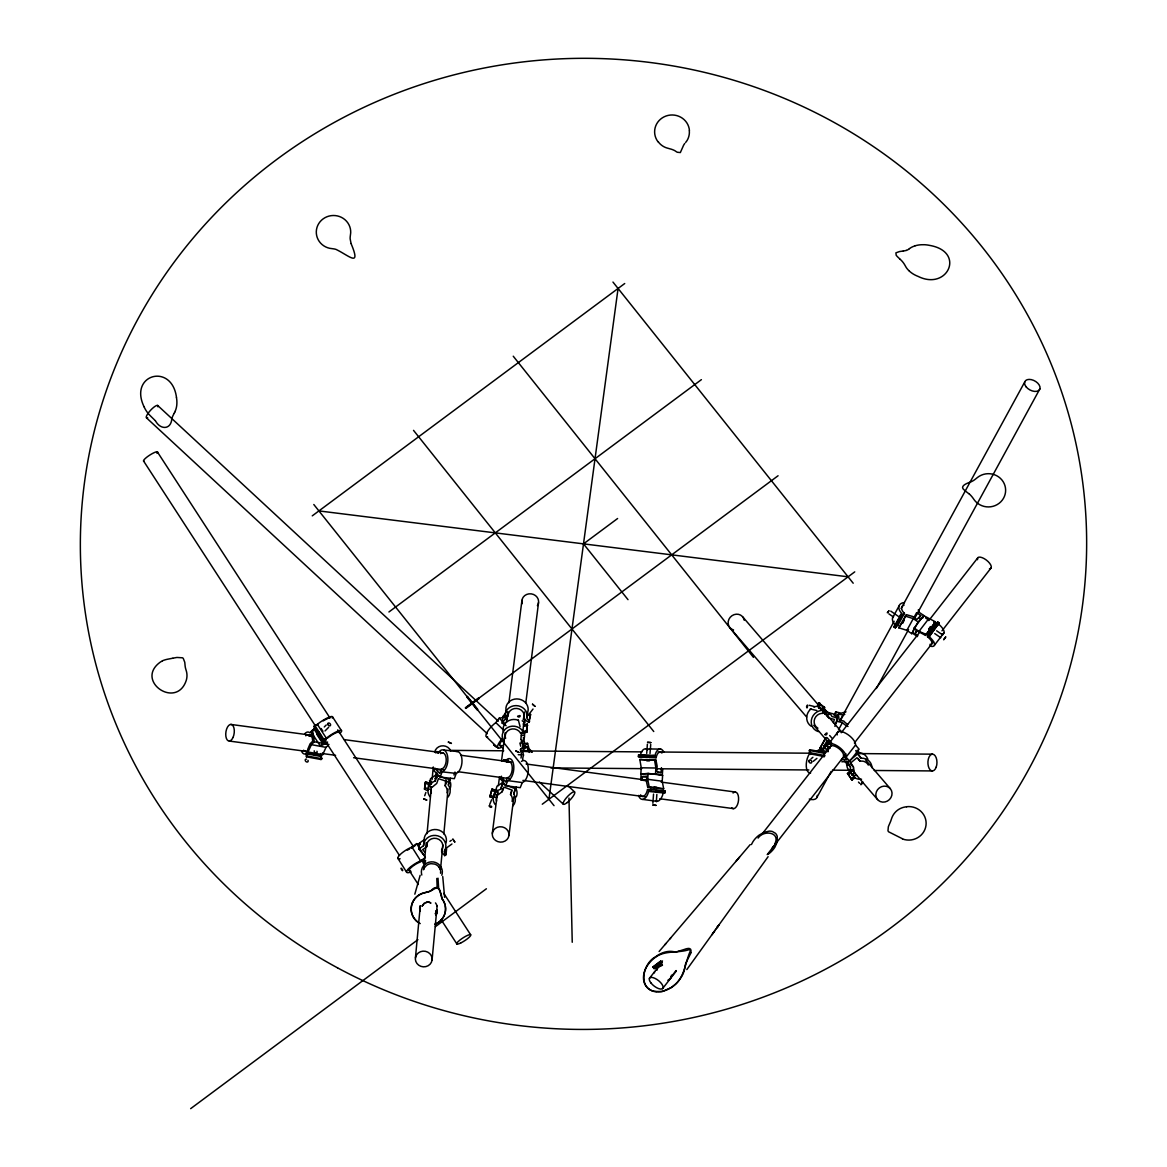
<?xml version="1.0" encoding="UTF-8"?>
<svg xmlns="http://www.w3.org/2000/svg" width="1167" height="1167" viewBox="0 0 1167 1167"><rect width="100%" height="100%" fill="white"/><g stroke="black" fill="none" stroke-linecap="round" stroke-linejoin="round"><path stroke-width="1.5" d="M643.659 774.436L640.814 773.706L641.252 767.798L639.822 759.513L655.971 760.111L657.152 766.165L656.758 771.547L661.076 772.656L661.456 767.653M663.687 788.79L649.202 786.85L647.7 779.293L648.137 773.385L662.637 775.326L662.2 781.234L663.687 788.79L656.35 788.177M654.483 759.732L655.912 768.017L655.475 773.925L662.637 775.326M440.572 873.237L440.615 871.516M647.408 757.558L638.393 756.668L638.524 755.005L654.964 755.691L638.524 755.005M642.113 779.935L642.361 776.609L646.824 776.157L646.43 781.525L647.656 787.01L654.906 787.973M646.708 753.371L647.379 744.181M650.019 753.561L650.719 744.444M648.706 790.963L650.559 790.774L650.69 789.111L665.175 791.066L665.059 792.729L663.206 792.904L648.633 791.43A11.159 5.572 -82.4 0 1 643.615 799.191A11.159 5.572 -82.4 0 1 638.539 795.427M661.922 753.021A8.111 4.026 -89.1 0 0 656.379 756.61L656.19 757.689L653.053 756.887L653.17 755.224M652.878 803.246L653.549 794.1M656.321 801.714L656.861 794.391M662.258 775.661L662.696 769.753M852.085 775.107L847.359 767.842L846.615 764.677L846.892 761.54L850.48 767.04L850.203 770.191L852.085 775.107L854.419 773.167L853.471 767.127L849.897 761.613M423.825 855.061L418.88 849.08L419.42 843.172L424.117 839.788A11.159 10.445 5.3 0 1 436.823 829.62A11.159 10.445 5.3 0 1 446.013 842.91M430.025 796.769A11.159 10.445 5.3 0 1 427.91 790.759L424.511 789.198L425.065 783.29L425.59 781.802L428.77 782.838M424.511 789.198L425.59 781.802M427.983 790.322L428.537 784.414L425.065 783.29M418.88 849.08L423.563 845.681L424.117 839.788M446.917 792.787A8.111 7.6 5.3 0 0 445.181 785.829L446.786 781.379L438.427 778.666L436.706 783.465L431.819 787.492L428.945 786.558L430.492 778.754L435.831 774.976L436.779 772.335M415.437 957.903L420.31 905.665M423.679 869.634L426.203 842.618M427.049 833.617L431.396 786.733M432.096 779.585L433.263 766.967M424.876 852.275L422.702 849.649L426.684 846.775L426.962 843.829M428.945 786.558L432.359 782.328L435.291 780.883L435.831 774.976M435.291 780.883L437.304 774.159M445.181 785.829L445.736 779.935A8.111 7.6 5.3 0 1 447.092 781.992M432.067 960.076A8.388 7.848 5.3 0 0 420.514 951.703A8.388 7.848 5.3 0 0 418.676 965.182A8.388 7.848 5.3 0 0 432.067 960.076L437.114 906.03M440.47 870.013L442.833 844.791M443.839 833.982L448.04 788.95M447.895 797.251A11.159 10.445 5.3 0 0 448.405 785.143L448.814 780.708M448.405 785.143L450.447 778.243M444.715 855.644L445.269 849.736L446.596 848.788L446.042 854.682L444.715 855.644L441.52 851.764M506.128 725.699L502.16 723.102L503.006 716.407L505.53 713.081M502.16 723.102L505.53 718.668L505.953 715.313M492.314 833.34L497.259 794.508L496.223 798.607A8.111 7.469 14.6 0 0 496.588 800.985M498.367 785.683L499.491 776.857M501.518 760.972L505.107 732.745M506.449 722.154L507.805 711.564M508.914 702.738L521.941 600.363M520.788 739.484L521.722 732.322M528.797 722.388L530.591 714.437L528.797 722.388L523.516 718.945L523.939 715.59M508.943 835.543A8.388 7.688 7.2 0 0 497.346 827.301A8.388 7.688 7.2 0 0 495.596 840.488A8.388 7.688 7.2 0 0 508.943 835.543L513.874 796.711M523.75 719.062L524.654 712.001M525.777 703.176L538.556 602.566M521.153 742.927L521.576 739.572M523.764 724.751L527.324 724.036L526.477 730.732L522.918 731.446L523.575 724.357M523.181 723.963L524.698 722.446L525.121 719.091M521.182 748.703L523.502 748.237L522.116 742.898L524.479 737.15L524.669 731.724M526.959 717.428L527.776 712.089A11.159 10.226 7.2 0 0 516.85 698.916A11.159 10.226 7.2 0 0 506.376 711.972M523.502 748.237L524.362 741.541L523.312 737.529M505.603 738.448A8.111 7.44 7.2 0 1 520.19 732.526L520.628 733.489L526.871 732.234L527.324 724.036M548.928 799.264L618.072 288.468M641.544 757.471L641.719 756.391M663.206 792.904L663.133 793.37A11.159 5.572 -82.4 0 1 655.606 801.029M826.732 740.68L826.922 745.173L822.356 750.527M656.933 970.288L657.196 968.537M493.568 796.507L493.203 798.476A11.159 10.27 14.6 0 0 495.129 804.515M494.866 792.072L495.231 790.117L493.276 798.053L489.863 796.769L492.095 788.936L496.982 790.774M654.381 972.884L654.629 971.746M489.863 796.769L492.095 788.936M512.08 801.379A8.111 7.469 14.6 0 0 510.533 794.508L512.255 790.205L504.013 787.098L502.16 791.737L497.186 795.456L494.341 794.391L497.054 786.164L502.481 782.721L503.502 780.169M497.186 795.456L498.017 792.262M494.341 794.391L497.871 790.409L500.818 789.125L502.481 782.721M500.818 789.125L503.269 782.459M502.16 791.737L502.992 788.542M510.533 794.508L511.365 791.314M512.911 805.901A11.159 10.27 14.6 0 0 513.757 793.998L515.012 789.198M513.757 793.998L516.252 787.127M414.825 894.185L420.149 875.308M311.385 744.663L308.059 752L322.675 754.684L326.001 747.361L328.904 744.444L314.288 741.76L311.385 744.663L326.001 747.361M931.237 627.919L935.394 621.807L923.666 615.607L914.126 628.021L912.579 633.258L917.452 636.598M917.831 635.592L915.074 633.696L916.066 630.37L925.504 635.373L930.274 629.159M923.024 617.781L923.666 615.607M925.504 635.373L935.394 621.807M929.909 644.374A8.111 3.02 37.5 0 0 928.392 637.474L927.502 636.788L928.217 634.367L937.757 621.938L939.129 622.872L929.18 636.686L939.129 622.872M933.235 629.319L937.757 621.938M818.578 702.855L817.527 706.312L822.035 710.44L823.071 706.983L818.578 702.855L824.617 707.348L822.793 713.402L821.714 713.343A8.111 7.571 -47.5 0 0 817.907 728.179M818.636 708.15L820.109 703.22M833.384 722.723L834.39 719.397L829.387 718.201L825.069 713.868L825.944 710.995L823.683 708.938M834.916 726.399L837.483 717.895L832.975 713.766L827.491 712.439L823.421 707.64M690.995 952.564L690.747 949.427A3.034 2.932 -1.3 0 0 688.822 948.421L688.559 948.435A12.356 11.933 -1.3 0 0 684.693 949.325L679.354 951.017M435.904 753.065L436.429 751.577L439.959 751.971M424.7 795.748L425.867 792.481M434.985 768.163L434.036 770.803L440.207 777.12L454.328 778.666L456.224 773.4A11.159 6.01 -83.7 0 0 462.015 760.621A11.159 6.01 -83.7 0 0 455.889 751.49M440.207 777.12L442.089 771.854A11.159 6.01 -83.7 0 0 447.545 755.851A11.159 6.01 -83.7 0 0 438.238 752.875M453.934 775.019L454.999 772.043M508.579 760.344L503.75 759.688L503.181 761.132L508.01 761.774M489.702 804.501L491.584 799.774M521.43 761.395A11.159 5.572 -82.4 0 1 528.315 768.63A11.159 5.572 -82.4 0 1 522.276 782.561L520.234 787.667L505.734 785.727L500.453 778.739L501.474 776.201M505.734 785.727L507.776 780.621A11.159 5.572 -82.4 0 0 513.684 765.114A11.159 5.572 -82.4 0 0 505.34 761.19L508.272 761.963M774.582 844.31C781.248 832.261 763.743 829.445 758.112 838.081M751.417 844.558L752.978 841.64A25.937 25.032 -1.3 0 1 759.09 835.149L763.889 832.348L769.272 831.137A9.686 9.336 -1.3 0 1 772.437 831.531L775.384 833.267A6.769 6.535 -1.3 0 1 776.449 834.595L776.697 835.032A8.286 7.994 -1.3 0 1 777.266 836.506L777.164 842.034L774.976 847.052A25.732 24.843 -1.3 0 1 768.105 854.288M889.006 610.677L887.314 612.777L888.714 611.172M435.845 915.132L436.56 913.717A4.201 4.055 -1.3 0 0 436.152 910.581M435.86 915.351L436.56 913.936A4.201 4.055 -1.3 0 0 436.152 910.8M174.598 412.505L174.16 413.351M523.516 718.945L523.983 718.011A8.111 7.44 7.2 0 0 516.806 708.442A8.111 7.44 7.2 0 0 508.126 716.567M174.058 413.526L173.402 414.796A33.843 32.661 -1.3 0 0 171.826 418.413C171.301 429.806 160.433 430.171 155.459 420.82M422.133 905.957L424.219 903.229M422.133 906.176L424.234 903.448L427.443 901.96M834.113 714.802L835.718 711.841L841.203 713.168L846.017 711.812M836.783 716.888L838.387 713.956L843.376 715.152L844.82 714.306M822.487 750.366L819.861 748.383L825.463 738.113M819.861 748.383L826.294 737.427M892.551 617.868L898.955 606.14M835.835 723.35L836.943 721.308L835.718 711.841M821.218 751.329L826.819 741.06M826.28 745.64L828.891 740.855M840.196 720.127L894.155 621.267M901.114 608.503L1024.67 382.09M840.167 721.016L843.376 715.152M904.104 605.06A8.111 4.96 28.6 0 0 903.623 612.558L904.454 613.258L898.05 625.001L895.264 627.875L893.893 626.942L901.537 613.258A11.159 6.812 28.6 0 1 904.44 602.58M838.431 729.958L842.443 722.621A11.159 6.812 28.6 0 0 848.015 726.487M896.314 623.762L901.887 613.565M895.264 627.875L901.668 616.147L904.454 613.258M912.769 632.616L911.733 633.696L906.861 630.34L898.692 627.773L906.409 614.688L912.477 616.409L916.912 619.458L920.734 615.505L916.62 612.675L914.213 617.066M900.807 624.958L902.412 622.011M903.214 620.552L906.409 614.688M906.861 630.34L913.265 618.612L918.137 621.953L924.133 615.738L919.275 612.398A11.159 6.812 28.6 0 0 918.225 609.947M817.177 796.944L831.108 771.431M876.359 688.515L908.553 629.524M914.636 618.364L1039.943 388.757M919.129 618.437L920.734 615.505M911.733 633.696L918.137 621.953M655.912 968.508L659.209 963.898A25.718 24.813 -1.3 0 1 661.645 961.593L662.491 960.937M657.211 968.756L659.282 965.926L662.418 965.007M773.809 845.769L771.927 848.511M676.043 970.565L673.315 974.182A25.499 24.609 -1.3 0 1 671.681 975.787M717.997 926.277L717.151 927.444L718.887 925.037L716.261 928.684M715.327 929.982L686.823 969.587M711.797 934.884L768.105 856.68M712.687 933.644L713.533 932.462M861.188 783.465L860.94 784.764L863.288 782.488M424.161 863.361L425.313 861.829M487.704 736.931A11.159 3.311 -46 0 1 487.15 732.147A11.159 3.311 -46 0 1 495.815 722.621L499.199 718.186L504.407 717.326L503.006 716.407M528.753 714.598L533.013 709.025M915.074 633.696L917.204 630.939M914.126 628.021L918.998 631.376L928.538 618.948M927.502 636.788L932.273 630.574M934.504 645.161L944.045 632.733M828.526 743.992L837.964 731.913M827.826 750.746L826.819 749.579L828.92 746.895M649.406 978.369L662.025 962.206M761.803 834.42L831.663 744.969M841.217 732.745L920.355 631.391M928.801 620.581L978.004 557.563M662.564 988.624L676.291 971.046M767.2 854.623L845.929 753.824M854.375 743L933.512 641.66M941.973 630.836L991.177 567.818M843.566 757.164L841.465 759.848L846.483 759.527L843.435 756.012A8.111 3.399 38 0 0 837.031 747.288A8.111 3.399 38 0 0 830.248 748.149M855.528 745.057L859.116 749.214L849.693 761.292L846.09 757.135L855.528 745.057A11.159 4.668 38 0 0 845.856 733.328A11.159 4.668 38 0 0 837.206 734.933M685.685 142.389L686.852 140.842A16.309 15.74 -1.3 0 0 688.793 136.451L688.968 135.78A17.024 16.426 -1.3 0 0 689.318 130.908M669.814 938.954L670.821 937.772M739.513 857.147L659.107 951.513M823.96 756.814L824.996 755.589L810.379 752.773L809.344 753.984A11.159 5.252 -79.1 0 0 806.28 766.5A11.159 5.252 -79.1 0 0 810.642 772.948M750.148 844.645L735.837 861.465M664.942 944.657L665.978 943.461M903.025 622.595L902.485 623.149L904.221 620.421M315.105 726.487L313.719 728.602L323.113 743L320.225 745.917L311.21 732.045L314.113 729.127M893.893 626.942L895.133 625.001A11.159 6.812 28.6 0 1 893.586 616.059M898.692 627.773L900.005 626.416M339.028 732.599A8.111 1.605 -33 0 0 335.425 733.051A8.111 1.605 -33 0 0 328.131 737.661L323.011 740.126L314.011 726.239L317.643 724.109A11.159 2.203 -33 0 1 328.583 717.369A11.159 2.203 -33 0 1 332.23 717.982M305.681 735.779A8.111 3.851 -79.6 0 1 309.255 736.071L311.706 733.605L312.727 741.162L310.086 743.817L307.709 749.389L308.059 752M324.28 726.953L326.249 724.984M325.024 730.95L328.613 727.333M320.56 753.576L321.859 758.71L321.042 759.527L306.425 756.829L307.242 756.012L305.944 750.892A8.111 3.851 -79.6 0 1 303.58 750.206M323.011 740.126L326.643 737.982A11.159 2.203 -33 0 1 338.678 730.834A11.159 2.203 -33 0 1 340.078 733.284M316.753 734.247L323.055 743.962L326.206 739.484L323.215 741.381L323.113 743M658.013 967.312L662.418 965.226M532.298 752.029L529.001 748.689L527.601 743.35L520.278 749.462L521.678 754.801A11.159 6.448 -87.9 0 0 521.022 758.083M529.716 752.409L528.33 751.592L527.061 746.734L522.393 750.614L523.575 755.137A8.111 4.683 -87.9 0 0 522.685 760.038M850.48 767.04L846.877 762.882L857.512 754.057L856.52 752.54M852.173 773.619L854.857 777.747L852.041 780.081L847.446 773.415L850.028 771.27M852.041 780.081L848.453 774.582L851.268 772.248M851.035 778.914L855.951 774.83L856.782 775.471M809.344 750.439L810.175 749.754L824.792 752.569L823.96 753.255L809.344 750.439L809.562 753.722L824.179 756.552L823.96 753.255M816.71 751.431L818.68 749.827L828.234 751.665M811.08 758.798L812.903 757.295M813.253 761.336L816.915 758.36M655.431 956.911C642.857 963.14 637.051 989.295 656.029 991.702M909.443 248.659L909.005 248.979A8.884 8.577 -1.3 0 1 906.351 250.424M312.26 515.858L624.724 283.523M388.932 611.975L701.396 379.64M617.606 518.513L583.5 543.866L628.006 599.663M465.604 708.092L778.068 475.757M542.276 804.209L854.74 571.874M190.659 1108.65L417.917 939.683M435.393 926.686L486.391 888.773M652.951 966.932L660.741 961.141L661.908 962.615L654.133 968.625L652.951 966.932L654.133 968.625M652.951 967.151L660.741 961.141M654.133 968.406L661.908 962.615M400.121 858.766A11.159 2.742 -32.2 0 1 399.931 854.769A11.159 2.742 -32.2 0 1 411.936 847.023L416.619 843.639L420.47 844.427L419.42 843.172M411.484 848.219L415.467 845.346M411.149 871.924A11.159 2.742 -32.2 0 1 407.808 869.517A11.159 2.742 -32.2 0 1 420.66 860.867L425.357 857.482L416.619 843.639M424.19 859.189L420.222 862.063A8.111 1.998 -32.2 0 0 411.09 867.592A8.111 1.998 -32.2 0 0 410.638 870.918M449.937 841.334L451.396 840.284M422.877 862.88L425.722 860.838M446.086 848.249L451.95 844.004M851.21 771.241L849.576 771.766L851.502 769.564M861.64 783.013L863.055 782.357M655.431 957.246C665.38 949.967 678.29 953.424 689.259 949.588L690.485 950.667C685.233 961.827 684.927 977.056 674.103 985.313C669.202 989.456 662.798 992.373 656.262 991.731M320.385 756.537L321.479 755.837L306.848 753.138L305.769 753.853A11.159 5.281 -79.6 0 1 301.553 751.11M667.86 980.295L669.333 979.288A5.076 4.887 -1.3 0 0 671.215 976.648M434.999 778.549L437.26 777.558M314.011 726.239L317.614 724.736M311.21 732.045L312.873 731.344L312.683 729.886L309.78 732.803A11.159 5.281 -79.6 0 0 304.85 733.649M323.055 743.962L327.635 742.052M320.225 745.917L325.301 743.787M444.977 904.658L444.773 903.929A17.038 16.44 -1.3 0 0 441.972 898.663L439.434 889.356L437.173 887.387L429.835 891.369L423.417 893.134A17.024 16.44 -1.3 0 0 416.298 897.248A17.213 16.615 -1.3 0 0 412.535 902.718M906.278 250.394L905.359 250.642A31.319 30.225 -1.3 0 1 903.36 250.993M523.516 732.234L521.882 733.46L524.96 732.351M427.326 892.084L424.015 892.813A17.228 16.63 -1.3 0 0 419.522 923.214M425.736 902.587L427.443 902.179A4.931 4.756 -1.3 0 1 430.74 903.127M654.089 786.777L656.788 787.142M524.464 726.195L527.717 725.538M521.299 735.662L524.246 735.079M172.979 658.188L175.779 657.648A38.876 37.519 -1.3 0 1 177.005 657.459L182.446 657.794A3.165 3.063 -1.3 0 1 183.263 658.407L184.736 662.185A31.334 30.24 -1.3 0 1 184.897 663.571L185.101 665.788A19.197 18.526 -1.3 0 0 185.611 668.545A27.191 26.243 -1.3 0 0 185.772 669.099L186.239 670.689A22.129 21.356 -1.3 0 1 186.574 671.944L186.705 672.6A17.87 17.242 -1.3 0 1 186.968 676.131L186.939 676.597A18.336 17.695 -1.3 0 1 186.209 680.521C176.45 709.667 134.818 681.09 159.923 662.389A17.388 16.79 -1.3 0 1 162.257 660.974M172.745 658.232L168.106 659.122A26.549 25.63 -1.3 0 0 162.505 660.755M903.36 250.993L900.37 251.43A43.398 41.881 -1.3 0 0 899.436 251.576L895.906 252.845L896.198 255.281A20.802 20.072 -1.3 0 0 898.444 257.659L899.64 258.811M648.137 773.385L641.135 774.086L640.698 780.008L647.145 780.869M647.656 787.01L649.202 786.85M650.69 789.111L647.437 789.446L647.247 790.555A8.111 4.055 -82.4 0 1 640.508 794.858M665.175 791.066L656.131 790.613M906.599 806.791L904.673 807.068A17.345 16.732 -1.3 0 0 897.554 810.19L897.219 810.467A17.111 16.513 -1.3 0 0 892.215 816.958L892.04 817.367A28.358 27.366 -1.3 0 0 891.661 818.373L890.888 820.649A36.542 35.258 -1.3 0 1 890.596 821.451L889.05 825.025A28.489 27.497 -1.3 0 0 888.335 826.819L887.985 830.671A3.413 3.297 -1.3 0 0 888.583 831.779L902.558 838.825M826.819 749.579L828.672 749.126A11.159 4.668 38 0 1 835.047 744.706A11.159 4.668 38 0 1 846.09 757.135M841.83 761.803L849.693 761.292M449.222 750.366L503.721 750.789M521.897 750.935L641.806 751.884M658.159 752L808.95 753.196M859.816 753.59L932.491 754.159M550.853 767.93L641.69 768.645M656.233 768.761L808.848 769.957M832.465 770.147L850.626 770.293M874.243 770.483L932.389 770.935M646.11 748.893L660.77 749.126M638.393 756.668L653.053 756.887M648.867 757.587L656.19 757.689M647.174 759.98L639.822 759.513M648.648 760.009L655.971 760.111M641.252 767.798L655.912 768.017M657.823 772.598L661.076 772.656M640.814 773.706L655.475 773.925M524.143 743.219L527.601 743.35M523.618 746.603L527.061 746.734M521.445 751.344L528.33 751.592M518.236 754.684L521.678 754.801M497.93 791.751L495.362 790.292L497.098 790.249M443.65 749.987L457.77 751.533M441.17 770.03L435.875 769.447L439.799 773.473L441.403 769.009A8.111 4.376 -83.7 0 0 446.202 758.944A8.111 4.376 -83.7 0 0 440.455 753.634M442.089 771.854L456.224 773.4M913.265 618.612L905.096 616.045M318.912 510.913L848.088 576.819M642.361 776.609L647.189 777.251M647.7 779.293L662.2 781.234M230.73 724.415L309.97 735.035M344.192 739.615L443.256 752.89M461.257 755.312L511.686 762.066M526.098 763.991L646.766 780.169M661.178 782.094L735.02 791.985M650.559 790.774L665.059 792.729M229.33 741.06L306.775 751.446M322.982 753.619L335.6 755.312M353.601 757.719L443.65 769.782M458.062 771.723L510.3 778.71M522.904 780.402L645.366 796.813M659.778 798.753L733.62 808.643M500.453 778.739L502.889 779.075M507.776 780.621L522.276 782.561M642.74 799.41L657.24 801.35M309.255 736.071L312.173 736.61M322.471 742.956L327.344 743.86M307.242 756.012L321.859 758.71M673.913 951.732L673.622 951.674A16.834 16.25 -1.3 0 0 670.485 951.353L669.843 951.353A19.285 18.614 -1.3 0 0 666.386 951.747L665.278 951.995A23.967 23.121 -1.3 0 0 661.397 953.337L659.195 954.431A30.269 29.204 -1.3 0 0 655.664 956.736M646.795 760.855L649.479 760.884M918.998 631.376L925.854 634.235M810.175 708.952L816.885 710.543M823.071 706.983L824.617 707.348M809.256 705.291L814.449 706.56M824.894 714.073L828.22 714.86M837.483 717.895L831.983 716.567L830.393 713.898L825.944 710.995M836.943 721.308L842.443 722.621M431.017 782.619L429.368 782.678L431.484 783.932M437.173 775.603L450.287 779.862M429.485 780.65L431.454 781.292M425.036 787.71L431.119 789.68L430.959 790.73A8.111 7.6 5.3 0 0 431.352 793.049M502.846 784.02L515.785 788.892M491.526 790.365L494.939 791.649M490.432 795.34L496.427 797.586M523.239 719.674L524.625 719.601M933.79 622.186L935.059 622.945M526.886 713.883L529.643 715.692M529.745 721.133L526.93 718.784A11.159 10.226 7.2 0 0 516.004 705.612A11.159 10.226 7.2 0 0 505.53 718.668M522.203 720.812L524.698 722.446M925.606 617.941L928.567 619.969M936.634 630.793L942.659 634.936M934.723 633.564L940.762 637.707M900.297 615.199L901.668 616.147M928.217 634.367L929.588 635.3M890.757 611.114L898.284 616.293M888.816 613.813L893.338 616.92M823.975 747.58L828.278 750.862M820.693 747.697L823.552 749.87M937.043 624.36L937.932 625.06M853.194 769.972L852.377 769.316L855.951 774.83M897.219 624.287L898.05 625.001M899.888 259.03L900.37 259.482A39.284 37.913 -1.3 0 1 901.055 260.124A23.5 22.669 -1.3 0 1 904.833 265.055L905.592 266.397A24.872 24.011 -1.3 0 0 906.088 267.243L906.438 267.783A19.985 19.285 -1.3 0 0 909.035 270.788M827.491 712.439L829.737 714.51M822.823 711.797L825.069 713.868M827.14 716.13L829.387 718.201M157.618 405.416L498.309 721.206M527.703 748.455L531.714 752.161M567.789 785.595L574.47 791.795M146.604 417.961L487.31 733.737M499.33 744.882L503.342 748.601M539.417 782.036L563.471 804.326M505.486 717.136L507.397 718.974M499.199 718.186L504.946 723.73M495.815 722.621L503.56 730.075M486.479 736.815L498.09 748.003M155.226 420.601L150.937 416.386A51.742 49.933 -1.3 0 1 148.297 413.599L147.392 412.447A28.664 27.658 -1.3 0 1 144.154 406.977M436.429 751.577L438.063 753.255M855.732 750.629L861.115 758.214A11.159 10.284 -33.1 0 1 871.982 767.682M857.512 754.057L861.115 758.214M868.321 765.071A8.111 7.483 -33.1 0 0 860.021 761.234L856.972 757.704L850.203 763.335L853.471 767.127M829.664 735.502L831.896 738.069M827.14 737.675L831.677 742.927M858.489 782.065L859.598 783.349M847.446 773.415L848.453 774.582M742.606 616.745L818.227 704.78M825.317 713.037L841.874 732.293M857.234 750.177L859.598 752.919M865.506 759.805L890.319 788.688A8.388 7.731 -40.7 0 1 885.082 801.948A8.388 7.731 -40.7 0 1 876.402 791.751A8.388 7.731 -40.7 0 1 890.319 788.688M729.842 627.627L806.645 717.034M813.735 725.29L830.291 744.546M844.47 761.059L848.015 765.173M852.741 770.687L877.555 799.57M402.09 869.036C399.158 865.826 403.038 872.741 402.732 870.057M446.042 854.682L444.102 851.633A11.159 10.445 5.3 0 0 437.902 835.878A11.159 10.445 5.3 0 0 423.563 845.681M612.967 282.064L853.194 583.223M513.247 356.212L753.474 657.371M413.526 430.36L653.753 731.519M313.806 504.509L554.033 805.668M660.741 961.375L661.908 962.833M503.75 759.688L505.151 761.54M502.218 777.572L505.588 782.021L507.295 777.703A8.111 4.055 -82.4 0 0 512.269 768.046A8.111 4.055 -82.4 0 0 507.28 762.211M658.203 141.703L658.917 142.637A17.33 16.732 -1.3 0 0 662.039 145.554L662.958 146.167A17.14 16.542 -1.3 0 0 666.59 147.873L669.946 148.836A21.4 20.641 -1.3 0 1 674.73 150.616L676.408 151.739A25.937 25.032 -1.3 0 0 677.283 152.25L680.346 152.556L682.943 146.721A13.202 12.749 -1.3 0 1 684.781 143.424M858.226 758.477L860.021 761.234M852.625 770.41L854.419 773.167M846.002 761.526L846.877 762.882M850.918 772.642L855.192 778.01A11.159 10.284 -33.1 0 0 861.552 779.206M332.595 716.961L341.595 730.848M157.326 451.819L329.794 717.676M337.73 729.886L413.06 846.002M421.973 859.758L424.948 864.339M443.781 893.368L470.549 934.621M321.158 728.544L322.953 731.315M317.366 724.357L326.366 738.244M143.745 461.286L315.221 725.597M324.149 739.353L399.479 855.469M408.392 869.225L418.311 884.498M441.111 919.64L456.968 944.088M314.827 725.422L323.828 739.294M318.693 732.03L320.502 734.816A1.678 1.211 44.8 0 1 318.897 732.365M411.936 847.023L420.66 860.867M397.859 858.314L406.583 872.157M522.918 731.446L522.728 731.053A11.159 10.226 7.2 0 0 507.587 727.508A11.159 10.226 7.2 0 0 503.648 741.249M144.052 406.743C128.428 374.447 171.855 362.339 176.48 397.422M351.077 243.597C361.391 268.162 349.079 255.646 336.067 249.432A14.573 14.062 -1.3 0 0 333.952 248.907L329.692 248.308A17.213 16.615 -1.3 0 1 316.52 229.418A17.213 16.615 -1.3 0 1 335.308 215.589A17.213 16.615 -1.3 0 1 350.698 232.846L350.26 236.361A14.865 14.34 -1.3 0 0 350.173 238.929L351.048 243.48M518.367 720.112L520.074 726.618M526.477 730.732L526.871 732.234M519.884 743.029L520.73 746.267M322.442 752.934L322.675 754.684M321.042 759.527L320.619 756.391L306.002 753.692L306.425 756.829M313.062 732.716L314.288 741.76M838.387 713.956L839.161 719.981L843.814 721.089A8.111 4.96 28.6 0 0 847.694 724.269M444.612 897.321L442.745 876.548M810.175 749.754L810.496 754.466M438.004 878.182L438.646 887.956M436.794 878.445L437.173 887.387M568.971 798.068L572.238 942.265M691.01 952.578A28.694 27.687 -1.3 0 1 689.566 955.627L685.89 963.008A22.902 22.1 -1.3 0 0 684.898 967.078L684.504 969.485A26.287 25.368 -1.3 0 1 680.624 978.077A32.428 31.305 -1.3 0 1 671.375 987.559L662.097 991.571L653.753 991.396A13.916 13.42 -1.3 0 1 646.737 987.034C641.514 980.922 643.163 971.775 647.393 965.605A32.574 31.436 -1.3 0 1 655.446 957.261M679.311 950.945A11.889 11.48 -1.3 0 1 673.899 951.995M969.354 494.152A31.772 30.663 -1.3 0 0 968.741 493.641L965.838 491.365A32.049 30.925 -1.3 0 1 964.438 490.184C958.734 485.968 967.72 483.007 971.104 481.811A21.414 20.67 -1.3 0 0 975.131 479.374L977.581 477.405A17.228 16.63 -1.3 0 1 1000.352 478.295A17.228 16.63 -1.3 0 1 1002.205 500.235A17.228 16.63 -1.3 0 1 979.886 504.771L979.069 504.275A17.038 16.44 -1.3 0 1 974.401 500.089L973.395 498.688A27.57 26.608 -1.3 0 0 969.485 494.137M427.326 892.069A14.252 13.756 -1.3 0 0 431.046 890.596C438.136 882.66 441.17 892.259 441.987 898.75A17.228 16.63 -1.3 0 1 434.795 924.322M906.584 806.718A17.359 16.761 -1.3 0 1 926 825.332A17.359 16.761 -1.3 0 1 902.499 838.971M915.293 245.741A25.645 24.755 -1.3 0 1 923.433 244.734L924.045 244.705A31.48 30.371 -1.3 0 1 929.72 245.406C965.868 251.722 947.619 291.137 918.093 276.389A29.525 28.489 -1.3 0 1 912.944 273.837L912.156 273.311A24.624 23.763 -1.3 0 1 909.268 271.021M909.429 248.615A18.555 17.899 -1.3 0 1 915.016 245.872M175.269 411.047A23.457 22.64 -1.3 0 1 174.598 412.505M175.415 410.682A23.136 22.319 -1.3 0 0 176.553 406.627L176.728 405.518A29.715 28.679 -1.3 0 0 176.45 397.422M658.013 141.791A17.432 16.819 -1.3 0 1 666.08 116A17.432 16.819 -1.3 0 1 689.449 130.675M437.1 910.012A8.811 8.505 -1.3 0 1 435.145 913.717M420.251 911.15A8.811 8.505 -1.3 0 1 419.901 906.248M435.466 902.908A8.811 8.505 -1.3 0 1 437.012 905.928M434.824 924.424A17.213 16.615 -1.3 0 0 440.382 920.953A17.345 16.732 -1.3 0 0 445.313 906.088M412.564 902.689A17.461 16.849 -1.3 0 0 411.543 912.186A17.053 16.455 -1.3 0 0 420.135 923.608M421.798 875.017A10.343 9.978 -1.3 0 1 421.579 874.098A10.488 10.124 -1.3 0 1 440.776 866.658A10.518 10.138 -1.3 0 1 441.797 875.25M423.519 869.532A9.088 8.767 -1.3 0 1 424.219 867.985L426.48 865.433A8.738 8.432 -1.3 0 1 431.207 863.682L434.62 864.076A8.665 8.373 -1.3 0 1 438.836 866.935M438.748 866.964A8.738 8.432 -1.3 0 1 440.251 869.896M427.443 901.96A4.931 4.756 -1.3 0 1 430.725 902.908M501.139 747.478A11.159 3.311 -46 0 1 497.55 746.355A11.159 3.311 -46 0 1 502.481 738.332M502.16 745.48A8.111 2.407 -46 0 1 502.277 739.966M503.283 731.519A11.159 10.226 7.2 0 1 507.091 721.673A11.159 10.226 7.2 0 1 518.411 720.287M857.526 752.7A11.159 10.284 -33.1 0 1 867.81 759.046M663.775 751.942A11.159 5.529 -89.1 0 0 655.037 755.239L654.687 757.31L640.041 757.091L640.391 755.02A11.159 5.529 -89.1 0 1 647.685 749.798M515.42 787.594A11.159 10.27 14.6 0 1 516.266 796.915M323.215 720.9A8.111 1.605 -33 0 1 327.344 718.77M328.802 718.288A8.111 1.605 -33 0 1 329.765 718.259M316.943 751.256A1.678 1.211 44.8 0 1 315.878 752.992A1.678 1.211 44.8 0 1 314.244 750.789M307.971 760.286A1.678 1.211 44.8 0 1 307.257 762.036A1.678 1.211 44.8 0 1 305.287 760.505A1.678 1.211 44.8 0 1 306.498 759.133M824.486 747.916A1.678 1.284 50.8 0 1 823.8 745.757A1.678 1.284 50.8 0 1 825.755 745.582M818.432 731.621A11.159 10.401 -47.5 0 1 811.328 720.316A11.159 10.401 -47.5 0 1 821.583 710.411L823.669 710.513L819.161 706.385L817.09 706.283A11.159 10.401 -47.5 0 0 813.924 707.1M811.094 726.195A11.159 10.401 -47.5 0 1 810.963 708.894M929.836 646.037A11.159 4.143 37.5 0 0 934.577 644.447A11.159 4.143 37.5 0 0 929.545 636.978L927.838 635.621L937.393 623.207L939.099 624.549A11.159 4.143 37.5 0 1 941.667 634.031M450.36 782.167A11.159 10.445 5.3 0 1 450.068 788.644M426.684 846.775A8.111 7.6 5.3 0 1 436.502 838.46A8.111 7.6 5.3 0 1 441.52 850.087M407.356 850.145A8.111 1.998 -32.2 0 1 409.588 848.978M147.713 417.83A8.388 2.101 -47.2 0 1 150.572 410.259A8.388 2.101 -47.2 0 1 157.895 406.816M435.539 752.029A8.388 4.522 -89.5 0 1 435.802 751.679M522.262 603.631A8.388 7.688 7.2 0 1 531.262 593.857A8.388 7.688 7.2 0 1 537.389 605.629M733.562 629.947A8.388 7.731 -40.7 0 1 728.223 621.486A8.388 7.731 -40.7 0 1 736.231 614.192A8.388 7.731 -40.7 0 1 744.225 620.231M977.538 559.722A8.388 3.501 38 0 1 986.348 560.058A8.388 3.501 38 0 1 989.456 568.81M733.051 792.991A8.388 4.187 -82.4 0 1 738.551 800.051A8.388 4.187 -82.4 0 1 731.797 807.885M144.11 461.315A8.388 1.648 -33 0 1 150.485 454.634A8.388 1.648 -33 0 1 157.005 453.38M817.265 795.398A8.388 5.12 28.6 0 1 809.271 799.059M434.707 752.015A8.388 7.848 5.3 0 1 450.739 750.877M671.39 975.262A5.076 4.887 -1.3 0 1 669.333 979.507M928.699 629.276L930.595 626.65L928.699 629.276M943.767 639.633L945.678 637.007L943.767 639.633M806.587 706.706C807.112 711.214 808.571 701.265 806.587 706.706M823.566 710.776C824.106 715.283 825.565 705.335 823.566 710.776M824.981 734.583C826.922 736.742 828.512 729.973 824.981 734.583M448.347 742.095L451.381 743.408L448.347 742.095M515.902 750.95L518.848 752.409L515.902 750.95M517.623 716.421C519.665 718.814 522.218 713.62 517.623 716.421M647.568 742.329L650.836 742.591L647.568 742.329M532.502 704.197L535.011 706.356L532.502 704.197M452.913 839.204L454.794 841.961L452.913 839.204M423.665 798.826L426.699 800.037L423.665 798.826M489.236 805.886C490.49 809.387 494.239 805.784 489.236 805.886M467.471 696.48L466.815 696.976L477.026 709.799L477.697 709.303L467.471 696.48M478.645 697.881L465.356 707.771L465.866 708.413L479.156 698.522L478.645 697.881M493.626 744.706L496.135 746.792L493.626 744.706M652.951 805.04L656.044 805.376L652.951 805.04M337.54 967.851A503.167 485.56 -1.3 0 0 1086.608 536.835A503.167 485.56 -1.3 0 0 326.352 126.911A503.167 485.56 -1.3 0 0 337.54 967.851M327.694 724.182A1.678 1.211 44.8 0 0 330.028 725.816A1.678 1.211 44.8 0 0 329.692 723.336A1.678 1.211 44.8 0 0 327.694 724.182M808.877 761.044A1.678 1.284 50.8 0 0 810.963 763.058A1.678 1.284 50.8 0 0 811.167 760.548A1.678 1.284 50.8 0 0 808.877 761.044M567.25 802.531A8.388 2.101 -47.2 0 0 574.718 791.97A8.388 2.101 -47.2 0 0 564.93 799.687A8.388 2.101 -47.2 0 0 567.25 802.531M936.197 767.142A8.388 4.522 -89.5 0 0 932.739 754.174A8.388 4.522 -89.5 0 0 928.378 766.34A8.388 4.522 -89.5 0 0 936.197 767.142M650.982 982.993A8.388 3.501 38 0 0 662.783 988.405A8.388 3.501 38 0 0 654.804 978.282A8.388 3.501 38 0 0 650.982 982.993M233.035 737.427A8.388 4.187 -82.4 0 0 231.183 724.43A8.388 4.187 -82.4 0 0 225.873 736.348A8.388 4.187 -82.4 0 0 233.035 737.427M460.702 942.994A8.388 1.648 -33 0 0 470.826 934.869A8.388 1.648 -33 0 0 459.74 940.208A8.388 1.648 -33 0 0 460.702 942.994M1026.158 386.89A8.388 5.12 28.6 0 0 1039.476 389.749A8.388 5.12 28.6 0 0 1031.292 379.625A8.388 5.12 28.6 0 0 1026.158 386.89"/></g></svg>
